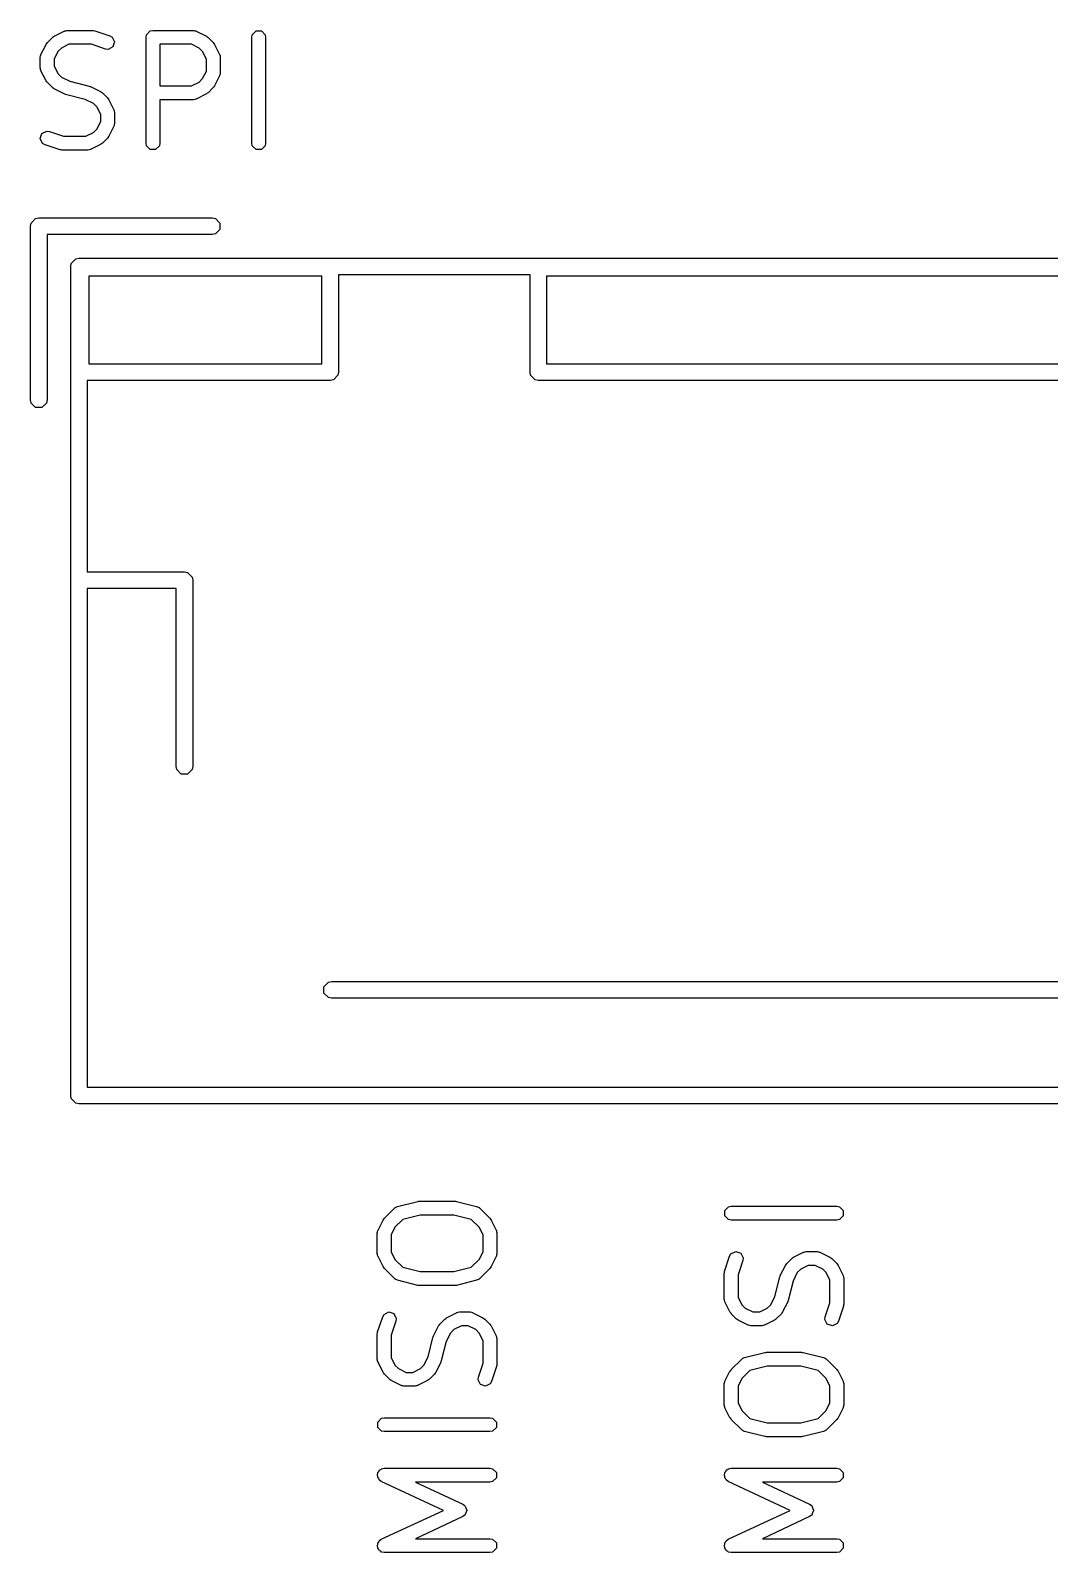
# Model space of a CAD drawing. Extents: x 1.07 to 8.07, y -3.47 to -0.77.
# Drawn here: x 4.9642 to 5.2533, y -1.321 to -0.8894 of the extents above; entities that cross this region are included whole.
import ezdxf

# ---------------------------------------------------------------- set-up
doc = ezdxf.new("R2010")
doc.units = 0
doc.header["$MEASUREMENT"] = 0
doc.layers.add('BLACK', color=7, linetype='CONTINUOUS')

msp = doc.modelspace()

# ---------------------------------------------------------------- linework, layer by layer
at = {"layer": 'BLACK', "linetype": 'CONTINUOUS'}
for p, q in [((4.96717, -0.89615), (4.9686, -0.8933)), ((4.9686, -0.8933), (4.9688, -0.89305)), ((4.9688, -0.89305), (4.96897, -0.89279)), ((4.96897, -0.89279), (4.9704, -0.89136)), ((4.9704, -0.89136), (4.97066, -0.89118)), ((4.97066, -0.89118), (4.97091, -0.89099)), ((4.97091, -0.89099), (4.97377, -0.88956)), ((4.97511, -0.89329), (4.97296, -0.89437)), ((4.97377, -0.88956), (4.97386, -0.88953)), ((4.97386, -0.88953), (4.9739, -0.8895)), ((4.9739, -0.8895), (4.9742, -0.88944)), ((4.9742, -0.88944), (4.97451, -0.88936)), ((4.97451, -0.88936), (4.97455, -0.88937)), ((4.97455, -0.88937), (4.97465, -0.88935)), ((4.97465, -0.88935), (4.98179, -0.88935)), ((4.98147, -0.89329), (4.97511, -0.89329)), ((4.98545, -0.89462), (4.98147, -0.89329)), ((4.98179, -0.88935), (4.9821, -0.88941)), ((4.9821, -0.88941), (4.98241, -0.88945)), ((4.98241, -0.88945), (4.9867, -0.89088)), ((4.9867, -0.89088), (4.98737, -0.89126)), ((4.98737, -0.89126), (4.98804, -0.89261)), ((4.98804, -0.89261), (4.98756, -0.89404)), ((4.99697, -0.89132), (4.99712, -0.89057)), ((4.99697, -0.92132), (4.99697, -0.89132)), ((4.99712, -0.89057), (4.99818, -0.8895)), ((4.99818, -0.8895), (4.99893, -0.88935)), ((4.99893, -0.88935), (5.01036, -0.88935)), ((5.0099, -0.89329), (5.0009, -0.89329)), ((5.0009, -0.89329), (5.0009, -0.90507)), ((5.01205, -0.89437), (5.0099, -0.89329)), ((5.01036, -0.88935), (5.01046, -0.88937)), ((5.01046, -0.88937), (5.0105, -0.88936)), ((5.0105, -0.88936), (5.01081, -0.88944)), ((5.01081, -0.88944), (5.01112, -0.8895)), ((5.01112, -0.8895), (5.01115, -0.88953)), ((5.01115, -0.88953), (5.01124, -0.88956)), ((5.01124, -0.88956), (5.0141, -0.89099)), ((5.0141, -0.89099), (5.01435, -0.89118)), ((5.01435, -0.89118), (5.01461, -0.89136)), ((5.01461, -0.89136), (5.01604, -0.89279)), ((5.01604, -0.89279), (5.01622, -0.89305)), ((5.01622, -0.89305), (5.01641, -0.8933)), ((5.01641, -0.8933), (5.01784, -0.89615)), ((5.02697, -0.89132), (5.02712, -0.89057)), ((5.02697, -0.92132), (5.02697, -0.89132)), ((5.02712, -0.89057), (5.02818, -0.8895)), ((5.02818, -0.8895), (5.02969, -0.8895)), ((5.02969, -0.8895), (5.03075, -0.89057)), ((5.03075, -0.89057), (5.0309, -0.89132)), ((5.0309, -0.89132), (5.0309, -0.92132)), ((4.96697, -0.8969), (4.96705, -0.89659)), ((4.96699, -0.89694), (4.96697, -0.8969)), ((4.96697, -0.89703), (4.96699, -0.89694)), ((4.96697, -0.89989), (4.96697, -0.89703)), ((4.96705, -0.89659), (4.96712, -0.89628)), ((4.96712, -0.89628), (4.96715, -0.89625)), ((4.96715, -0.89625), (4.96717, -0.89615)), ((4.97198, -0.89534), (4.9709, -0.8975)), ((4.9709, -0.8975), (4.9709, -0.89943)), ((4.97296, -0.89437), (4.97198, -0.89534)), ((4.98622, -0.89471), (4.98545, -0.89462)), ((4.98756, -0.89404), (4.98622, -0.89471)), ((5.01303, -0.89534), (5.01205, -0.89437)), ((5.01411, -0.8975), (5.01303, -0.89534)), ((5.01411, -0.90086), (5.01411, -0.8975)), ((5.01784, -0.89615), (5.01786, -0.89625)), ((5.01786, -0.89625), (5.0179, -0.89628)), ((5.0179, -0.89628), (5.01796, -0.89659)), ((5.01796, -0.89659), (5.01804, -0.8969)), ((5.01804, -0.8969), (5.01803, -0.89694)), ((5.01803, -0.89694), (5.01805, -0.89703)), ((5.01805, -0.89703), (5.01805, -0.90132)), ((4.96699, -0.89999), (4.96697, -0.89989)), ((4.96697, -0.90003), (4.96699, -0.89999)), ((4.96705, -0.90034), (4.96697, -0.90003)), ((4.96712, -0.90065), (4.96705, -0.90034)), ((4.96715, -0.90068), (4.96712, -0.90065)), ((4.96717, -0.90077), (4.96715, -0.90068)), ((4.9686, -0.90363), (4.96717, -0.90077)), ((4.9709, -0.89943), (4.97198, -0.90158)), ((4.97198, -0.90158), (4.97296, -0.90256)), ((5.01303, -0.90301), (5.01411, -0.90086)), ((5.0179, -0.90207), (5.01786, -0.90211)), ((5.01796, -0.90176), (5.0179, -0.90207)), ((5.01804, -0.90146), (5.01796, -0.90176)), ((5.01805, -0.90132), (5.01803, -0.90142)), ((5.01803, -0.90142), (5.01804, -0.90146)), ((4.9688, -0.90388), (4.9686, -0.90363)), ((4.96897, -0.90414), (4.9688, -0.90388)), ((4.9704, -0.90557), (4.96897, -0.90414)), ((4.97066, -0.90575), (4.9704, -0.90557)), ((4.97091, -0.90594), (4.97066, -0.90575)), ((4.97377, -0.90737), (4.97091, -0.90594)), ((4.97296, -0.90256), (4.97534, -0.90375)), ((4.97534, -0.90375), (4.98084, -0.90513)), ((4.98084, -0.90513), (4.98104, -0.90522)), ((4.98104, -0.90522), (4.98124, -0.90527)), ((4.98124, -0.90527), (4.9841, -0.9067)), ((5.0009, -0.90507), (5.0099, -0.90507)), ((5.0099, -0.90507), (5.01205, -0.90399)), ((5.01205, -0.90399), (5.01303, -0.90301)), ((5.01604, -0.90557), (5.01461, -0.907)), ((5.01622, -0.90531), (5.01604, -0.90557)), ((5.01641, -0.90506), (5.01622, -0.90531)), ((5.01784, -0.9022), (5.01641, -0.90506)), ((5.01786, -0.90211), (5.01784, -0.9022)), ((4.97398, -0.90742), (4.97377, -0.90737)), ((4.97417, -0.90752), (4.97398, -0.90742)), ((4.97968, -0.90889), (4.97417, -0.90752)), ((4.98205, -0.91008), (4.97968, -0.90889)), ((4.98303, -0.91106), (4.98205, -0.91008)), ((4.9841, -0.9067), (4.98435, -0.9069)), ((4.98435, -0.9069), (4.98461, -0.90707)), ((4.98461, -0.90707), (4.98604, -0.9085)), ((4.98604, -0.9085), (4.98622, -0.90876)), ((4.98622, -0.90876), (4.98641, -0.90901)), ((4.98641, -0.90901), (4.98784, -0.91187)), ((5.01036, -0.909), (5.0009, -0.909)), ((5.0009, -0.909), (5.0009, -0.92132)), ((5.01046, -0.90898), (5.01036, -0.909)), ((5.0105, -0.909), (5.01046, -0.90898)), ((5.01081, -0.90892), (5.0105, -0.909)), ((5.01112, -0.90885), (5.01081, -0.90892)), ((5.01115, -0.90882), (5.01112, -0.90885)), ((5.01124, -0.9088), (5.01115, -0.90882)), ((5.0141, -0.90737), (5.01124, -0.9088)), ((5.01435, -0.90717), (5.0141, -0.90737)), ((5.01461, -0.907), (5.01435, -0.90717)), ((4.98411, -0.91321), (4.98303, -0.91106)), ((4.98411, -0.91514), (4.98411, -0.91321)), ((4.98784, -0.91187), (4.98786, -0.91196)), ((4.98786, -0.91196), (4.9879, -0.912)), ((4.9879, -0.912), (4.98796, -0.91231)), ((4.98796, -0.91231), (4.98804, -0.91261)), ((4.98804, -0.91261), (4.98803, -0.91265)), ((4.98803, -0.91265), (4.98805, -0.91275)), ((4.98805, -0.91275), (4.98805, -0.91561)), ((4.96697, -0.92003), (4.96745, -0.9186)), ((4.96745, -0.9186), (4.96879, -0.91793)), ((4.96879, -0.91793), (4.96956, -0.91802)), ((4.96956, -0.91802), (4.97354, -0.91935)), ((4.97354, -0.91935), (4.9799, -0.91935)), ((4.9799, -0.91935), (4.98205, -0.91827)), ((4.98205, -0.91827), (4.98303, -0.9173)), ((4.98303, -0.9173), (4.98411, -0.91514)), ((4.98641, -0.91934), (4.98622, -0.91959)), ((4.98784, -0.91649), (4.98641, -0.91934)), ((4.98786, -0.91639), (4.98784, -0.91649)), ((4.9879, -0.91636), (4.98786, -0.91639)), ((4.98796, -0.91605), (4.9879, -0.91636)), ((4.98804, -0.91575), (4.98796, -0.91605)), ((4.98805, -0.91561), (4.98803, -0.9157)), ((4.98803, -0.9157), (4.98804, -0.91575)), ((4.96764, -0.92138), (4.96697, -0.92003)), ((4.96831, -0.92176), (4.96764, -0.92138)), ((4.9726, -0.92319), (4.96831, -0.92176)), ((4.97291, -0.92323), (4.9726, -0.92319)), ((4.97322, -0.92329), (4.97291, -0.92323)), ((4.98036, -0.92329), (4.97322, -0.92329)), ((4.98046, -0.92327), (4.98036, -0.92329)), ((4.9805, -0.92328), (4.98046, -0.92327)), ((4.98081, -0.9232), (4.9805, -0.92328)), ((4.98112, -0.92314), (4.98081, -0.9232)), ((4.98115, -0.92311), (4.98112, -0.92314)), ((4.98124, -0.92308), (4.98115, -0.92311)), ((4.9841, -0.92165), (4.98124, -0.92308)), ((4.98435, -0.92146), (4.9841, -0.92165)), ((4.98461, -0.92128), (4.98435, -0.92146)), ((4.98604, -0.91986), (4.98461, -0.92128)), ((4.98622, -0.91959), (4.98604, -0.91986)), ((4.99712, -0.92207), (4.99697, -0.92132)), ((4.99818, -0.92314), (4.99712, -0.92207)), ((4.99969, -0.92314), (4.99818, -0.92314)), ((5.00075, -0.92207), (4.99969, -0.92314)), ((5.0009, -0.92132), (5.00075, -0.92207)), ((5.02712, -0.92207), (5.02697, -0.92132)), ((5.02818, -0.92314), (5.02712, -0.92207)), ((5.02969, -0.92314), (5.02818, -0.92314)), ((5.03075, -0.92207), (5.02969, -0.92314)), ((5.0309, -0.92132), (5.03075, -0.92207)), ((4.96417, -0.94488), (4.96435, -0.94398)), ((4.96417, -0.99409), (4.96417, -0.94488)), ((4.96435, -0.94398), (4.96563, -0.9427)), ((4.96563, -0.9427), (4.96654, -0.94252)), ((4.96654, -0.94252), (5.01575, -0.94252)), ((5.01575, -0.94252), (5.01665, -0.9427)), ((5.01665, -0.9427), (5.01793, -0.94398)), ((5.01793, -0.94398), (5.01793, -0.94579)), ((5.01575, -0.94724), (4.9689, -0.94724)), ((4.9689, -0.94724), (4.9689, -0.99409)), ((5.01665, -0.94706), (5.01575, -0.94724)), ((5.01793, -0.94579), (5.01665, -0.94706)), ((4.97559, -0.9563), (4.97577, -0.9554)), ((4.97559, -1.19134), (4.97559, -0.9563)), ((4.97577, -0.9554), (4.97705, -0.95412)), ((4.97705, -0.95412), (4.97795, -0.95394)), ((4.97795, -0.95394), (5.57323, -0.95394)), ((4.98071, -0.95906), (4.98071, -0.98386)), ((5.04685, -0.95906), (4.98071, -0.95906)), ((5.04685, -0.98386), (5.04685, -0.95906)), ((5.10591, -0.95866), (5.05157, -0.95866)), ((5.05157, -0.95866), (5.05157, -0.98622)), ((5.10591, -0.98622), (5.10591, -0.95866)), ((5.11063, -0.95906), (5.11063, -0.98386)), ((5.44055, -0.95906), (5.11063, -0.95906)), ((4.98071, -0.98386), (5.04685, -0.98386)), ((5.11063, -0.98386), (5.44055, -0.98386)), ((5.05012, -0.9884), (5.04921, -0.98858)), ((5.0514, -0.98712), (5.05012, -0.9884)), ((5.05157, -0.98622), (5.0514, -0.98712)), ((5.10609, -0.98712), (5.10591, -0.98622)), ((5.10736, -0.9884), (5.10609, -0.98712)), ((5.10827, -0.98858), (5.10736, -0.9884)), ((5.04921, -0.98858), (4.98031, -0.98858)), ((4.98031, -0.98858), (4.98031, -1.04291)), ((5.44291, -0.98858), (5.10827, -0.98858)), ((4.96435, -0.995), (4.96417, -0.99409)), ((4.96563, -0.99628), (4.96435, -0.995)), ((4.96744, -0.99628), (4.96563, -0.99628)), ((4.96872, -0.995), (4.96744, -0.99628)), ((4.9689, -0.99409), (4.96872, -0.995)), ((4.98031, -1.04291), (5.00787, -1.04291)), ((5.00787, -1.04291), (5.00878, -1.04309)), ((5.00878, -1.04309), (5.01006, -1.04437)), ((5.01006, -1.04437), (5.01024, -1.04528)), ((5.00551, -1.04764), (4.98031, -1.04764)), ((4.98031, -1.04764), (4.98031, -1.18898)), ((5.00551, -1.09803), (5.00551, -1.04764)), ((5.01024, -1.04528), (5.01024, -1.09803)), ((5.00569, -1.09894), (5.00551, -1.09803)), ((5.00697, -1.10021), (5.00569, -1.09894)), ((5.00878, -1.10021), (5.00697, -1.10021)), ((5.01006, -1.09894), (5.00878, -1.10021)), ((5.01024, -1.09803), (5.01006, -1.09894)), ((5.04742, -1.16051), (5.0487, -1.15923)), ((5.04742, -1.16232), (5.04742, -1.16051)), ((5.0487, -1.15923), (5.04961, -1.15906)), ((5.04961, -1.15906), (5.27559, -1.15906)), ((5.0487, -1.1636), (5.04742, -1.16232)), ((5.04961, -1.16378), (5.0487, -1.1636)), ((5.27559, -1.16378), (5.04961, -1.16378)), ((4.98031, -1.18898), (5.57087, -1.18898)), ((4.97577, -1.19224), (4.97559, -1.19134)), ((4.97705, -1.19352), (4.97577, -1.19224)), ((4.97795, -1.1937), (4.97705, -1.19352)), ((5.57323, -1.1937), (4.97795, -1.1937)), ((5.06836, -1.22281), (5.07407, -1.22138)), ((5.07407, -1.22138), (5.07431, -1.22137)), ((5.07431, -1.22137), (5.07455, -1.22132)), ((5.07455, -1.22132), (5.08455, -1.22132)), ((5.08455, -1.22132), (5.08479, -1.22137)), ((5.08479, -1.22137), (5.08503, -1.22138)), ((5.08503, -1.22138), (5.09074, -1.22281)), ((5.06459, -1.22619), (5.06744, -1.22333)), ((5.06744, -1.22333), (5.06762, -1.22321)), ((5.06762, -1.22321), (5.06766, -1.22314)), ((5.06766, -1.22314), (5.06788, -1.22304)), ((5.06788, -1.22304), (5.06808, -1.2229)), ((5.06808, -1.2229), (5.06816, -1.2229)), ((5.06816, -1.2229), (5.06836, -1.22281)), ((5.07479, -1.22526), (5.06984, -1.2265)), ((5.08431, -1.22526), (5.07479, -1.22526)), ((5.08926, -1.2265), (5.08431, -1.22526)), ((5.09074, -1.22281), (5.09093, -1.2229)), ((5.09093, -1.2229), (5.09102, -1.2229)), ((5.09102, -1.2229), (5.09122, -1.22304)), ((5.09122, -1.22304), (5.09144, -1.22314)), ((5.09144, -1.22314), (5.09148, -1.22321)), ((5.09148, -1.22321), (5.09166, -1.22333)), ((5.09166, -1.22333), (5.09451, -1.22619)), ((5.16116, -1.22397), (5.16222, -1.2229)), ((5.16116, -1.22547), (5.16116, -1.22397)), ((5.16222, -1.22654), (5.16116, -1.22547)), ((5.16222, -1.2229), (5.16297, -1.22275)), ((5.16297, -1.22275), (5.19297, -1.22275)), ((5.19297, -1.22275), (5.19373, -1.2229)), ((5.19373, -1.2229), (5.19479, -1.22397)), ((5.19479, -1.22547), (5.19373, -1.22654)), ((5.19479, -1.22397), (5.19479, -1.22547)), ((5.06259, -1.2303), (5.06267, -1.22999)), ((5.06267, -1.22999), (5.06273, -1.22968)), ((5.06273, -1.22968), (5.06276, -1.22965)), ((5.06276, -1.22965), (5.06279, -1.22956)), ((5.06279, -1.22956), (5.06422, -1.2267)), ((5.06422, -1.2267), (5.06441, -1.22645)), ((5.06441, -1.22645), (5.06459, -1.22619)), ((5.0676, -1.22874), (5.06652, -1.2309)), ((5.06984, -1.2265), (5.0676, -1.22874)), ((5.0915, -1.22874), (5.08926, -1.2265)), ((5.09258, -1.2309), (5.0915, -1.22874)), ((5.09451, -1.22619), (5.09469, -1.22645)), ((5.09469, -1.22645), (5.09488, -1.2267)), ((5.09488, -1.2267), (5.09631, -1.22956)), ((5.09631, -1.22956), (5.09634, -1.22965)), ((5.09634, -1.22965), (5.09637, -1.22968)), ((5.09637, -1.22968), (5.09643, -1.22999)), ((5.09643, -1.22999), (5.09651, -1.2303)), ((5.16297, -1.22669), (5.16222, -1.22654)), ((5.19297, -1.22669), (5.16297, -1.22669)), ((5.19373, -1.22654), (5.19297, -1.22669)), ((5.06258, -1.23044), (5.0626, -1.23034)), ((5.06258, -1.23615), (5.06258, -1.23044)), ((5.0626, -1.23034), (5.06259, -1.2303)), ((5.06652, -1.2309), (5.06652, -1.23569)), ((5.09258, -1.23569), (5.09258, -1.2309)), ((5.09651, -1.2303), (5.0965, -1.23034)), ((5.0965, -1.23034), (5.09652, -1.23044)), ((5.09652, -1.23044), (5.09652, -1.23615)), ((5.0626, -1.23625), (5.06258, -1.23615)), ((5.06259, -1.23629), (5.0626, -1.23625)), ((5.06267, -1.23659), (5.06259, -1.23629)), ((5.06273, -1.2369), (5.06267, -1.23659)), ((5.06276, -1.23694), (5.06273, -1.2369)), ((5.06279, -1.23703), (5.06276, -1.23694)), ((5.06422, -1.23989), (5.06279, -1.23703)), ((5.06652, -1.23569), (5.0676, -1.23784)), ((5.0676, -1.23784), (5.06984, -1.24009)), ((5.08926, -1.24009), (5.0915, -1.23784)), ((5.0915, -1.23784), (5.09258, -1.23569)), ((5.09631, -1.23703), (5.09488, -1.23989)), ((5.09634, -1.23694), (5.09631, -1.23703)), ((5.09637, -1.2369), (5.09634, -1.23694)), ((5.09643, -1.23659), (5.09637, -1.2369)), ((5.09651, -1.23629), (5.09643, -1.23659)), ((5.09652, -1.23615), (5.0965, -1.23625)), ((5.0965, -1.23625), (5.09651, -1.23629)), ((5.16111, -1.24124), (5.16254, -1.23696)), ((5.16254, -1.23696), (5.16292, -1.23629)), ((5.16292, -1.23629), (5.16426, -1.23562)), ((5.16426, -1.23562), (5.16569, -1.23609)), ((5.16627, -1.2382), (5.16494, -1.24218)), ((5.16569, -1.23609), (5.16637, -1.23744)), ((5.16637, -1.23744), (5.16627, -1.2382)), ((5.17873, -1.23904), (5.18015, -1.23762)), ((5.18015, -1.23762), (5.18042, -1.23744)), ((5.18042, -1.23744), (5.18067, -1.23725)), ((5.18067, -1.23725), (5.18352, -1.23582)), ((5.18352, -1.23582), (5.18362, -1.23579)), ((5.18362, -1.23579), (5.18365, -1.23576)), ((5.18365, -1.23576), (5.18396, -1.2357)), ((5.18396, -1.2357), (5.18426, -1.23562)), ((5.18426, -1.23562), (5.18431, -1.23563)), ((5.18431, -1.23563), (5.1844, -1.23561)), ((5.1844, -1.23561), (5.18726, -1.23561)), ((5.18726, -1.23561), (5.18736, -1.23563)), ((5.18736, -1.23563), (5.1874, -1.23562)), ((5.1874, -1.23562), (5.1877, -1.2357)), ((5.1877, -1.2357), (5.18801, -1.23576)), ((5.18801, -1.23576), (5.18805, -1.23579)), ((5.18805, -1.23579), (5.18814, -1.23582)), ((5.18814, -1.23582), (5.191, -1.23725)), ((5.191, -1.23725), (5.19125, -1.23744)), ((5.19125, -1.23744), (5.19151, -1.23762)), ((5.19151, -1.23762), (5.19294, -1.23904)), ((5.06441, -1.24014), (5.06422, -1.23989)), ((5.06459, -1.2404), (5.06441, -1.24014)), ((5.06744, -1.24326), (5.06459, -1.2404)), ((5.06984, -1.24009), (5.07479, -1.24132)), ((5.07479, -1.24132), (5.08431, -1.24132)), ((5.08431, -1.24132), (5.08926, -1.24009)), ((5.09451, -1.2404), (5.09166, -1.24326)), ((5.09469, -1.24014), (5.09451, -1.2404)), ((5.09488, -1.23989), (5.09469, -1.24014)), ((5.16101, -1.24186), (5.16107, -1.24155)), ((5.16101, -1.24901), (5.16101, -1.24186)), ((5.16107, -1.24155), (5.16111, -1.24124)), ((5.16494, -1.24218), (5.16494, -1.24854)), ((5.1754, -1.24832), (5.17678, -1.24282)), ((5.17678, -1.24282), (5.17687, -1.24262)), ((5.17687, -1.24262), (5.17693, -1.24241)), ((5.17693, -1.24241), (5.17836, -1.23956)), ((5.17836, -1.23956), (5.17855, -1.23931)), ((5.17855, -1.23931), (5.17873, -1.23904)), ((5.18173, -1.2416), (5.18055, -1.24398)), ((5.18271, -1.24062), (5.18173, -1.2416)), ((5.18487, -1.23955), (5.18271, -1.24062)), ((5.1868, -1.23955), (5.18487, -1.23955)), ((5.18895, -1.24062), (5.1868, -1.23955)), ((5.18993, -1.2416), (5.18895, -1.24062)), ((5.19101, -1.24376), (5.18993, -1.2416)), ((5.19294, -1.23904), (5.19311, -1.23931)), ((5.19311, -1.23931), (5.19331, -1.23956)), ((5.19331, -1.23956), (5.19473, -1.24241)), ((5.19473, -1.24241), (5.19476, -1.24251)), ((5.19476, -1.24251), (5.19479, -1.24254)), ((5.19479, -1.24254), (5.19485, -1.24285)), ((5.19485, -1.24285), (5.19494, -1.24315)), ((5.06762, -1.24337), (5.06744, -1.24326)), ((5.06766, -1.24345), (5.06762, -1.24337)), ((5.06788, -1.24355), (5.06766, -1.24345)), ((5.06808, -1.24368), (5.06788, -1.24355)), ((5.06816, -1.24368), (5.06808, -1.24368)), ((5.06836, -1.24377), (5.06816, -1.24368)), ((5.07407, -1.2452), (5.06836, -1.24377)), ((5.07431, -1.24521), (5.07407, -1.2452)), ((5.07455, -1.24526), (5.07431, -1.24521)), ((5.08455, -1.24526), (5.07455, -1.24526)), ((5.08479, -1.24521), (5.08455, -1.24526)), ((5.08503, -1.2452), (5.08479, -1.24521)), ((5.09074, -1.24377), (5.08503, -1.2452)), ((5.09093, -1.24368), (5.09074, -1.24377)), ((5.09102, -1.24368), (5.09093, -1.24368)), ((5.09122, -1.24355), (5.09102, -1.24368)), ((5.09144, -1.24345), (5.09122, -1.24355)), ((5.09148, -1.24337), (5.09144, -1.24345)), ((5.09166, -1.24326), (5.09148, -1.24337)), ((5.18055, -1.24398), (5.17917, -1.24948)), ((5.19101, -1.25012), (5.19101, -1.24376)), ((5.19494, -1.24315), (5.19492, -1.2432)), ((5.19492, -1.2432), (5.19494, -1.24329)), ((5.19494, -1.24329), (5.19494, -1.25044)), ((5.16102, -1.2491), (5.16101, -1.24901)), ((5.16101, -1.24915), (5.16102, -1.2491)), ((5.16109, -1.24945), (5.16101, -1.24915)), ((5.16116, -1.24976), (5.16109, -1.24945)), ((5.16119, -1.24979), (5.16116, -1.24976)), ((5.16121, -1.24989), (5.16119, -1.24979)), ((5.16264, -1.25274), (5.16121, -1.24989)), ((5.16494, -1.24854), (5.16602, -1.2507)), ((5.16602, -1.2507), (5.167, -1.25168)), ((5.167, -1.25168), (5.16915, -1.25275)), ((5.17108, -1.25275), (5.17324, -1.25168)), ((5.17324, -1.25168), (5.17421, -1.2507)), ((5.17421, -1.2507), (5.1754, -1.24832)), ((5.17902, -1.24989), (5.17759, -1.25274)), ((5.17908, -1.24968), (5.17902, -1.24989)), ((5.17917, -1.24948), (5.17908, -1.24968)), ((5.18968, -1.2541), (5.19101, -1.25012)), ((5.19484, -1.25106), (5.19341, -1.25534)), ((5.19488, -1.25075), (5.19484, -1.25106)), ((5.19494, -1.25044), (5.19488, -1.25075)), ((5.06268, -1.25838), (5.06411, -1.2541)), ((5.06411, -1.2541), (5.06449, -1.25343)), ((5.06449, -1.25343), (5.06584, -1.25276)), ((5.06584, -1.25276), (5.06727, -1.25323)), ((5.06785, -1.25534), (5.06652, -1.25933)), ((5.06727, -1.25323), (5.06794, -1.25458)), ((5.06794, -1.25458), (5.06785, -1.25534)), ((5.0803, -1.25619), (5.08173, -1.25476)), ((5.08173, -1.25476), (5.08199, -1.25458)), ((5.08199, -1.25458), (5.08224, -1.25439)), ((5.08224, -1.25439), (5.0851, -1.25296)), ((5.0851, -1.25296), (5.08519, -1.25293)), ((5.08519, -1.25293), (5.08522, -1.2529)), ((5.08522, -1.2529), (5.08553, -1.25284)), ((5.08553, -1.25284), (5.08584, -1.25276)), ((5.08584, -1.25276), (5.08588, -1.25277)), ((5.08588, -1.25277), (5.08598, -1.25275)), ((5.08598, -1.25275), (5.08883, -1.25275)), ((5.08883, -1.25275), (5.08893, -1.25277)), ((5.08893, -1.25277), (5.08897, -1.25276)), ((5.08897, -1.25276), (5.08928, -1.25284)), ((5.08928, -1.25284), (5.08959, -1.2529)), ((5.08959, -1.2529), (5.08962, -1.25293)), ((5.08962, -1.25293), (5.08972, -1.25296)), ((5.08972, -1.25296), (5.09257, -1.25439)), ((5.09257, -1.25439), (5.09282, -1.25458)), ((5.09282, -1.25458), (5.09308, -1.25476)), ((5.09308, -1.25476), (5.09451, -1.25619)), ((5.16284, -1.25299), (5.16264, -1.25274)), ((5.16301, -1.25326), (5.16284, -1.25299)), ((5.16444, -1.25468), (5.16301, -1.25326)), ((5.1647, -1.25486), (5.16444, -1.25468)), ((5.16495, -1.25505), (5.1647, -1.25486)), ((5.16781, -1.25648), (5.16495, -1.25505)), ((5.16915, -1.25275), (5.17108, -1.25275)), ((5.17528, -1.25505), (5.17243, -1.25648)), ((5.17553, -1.25486), (5.17528, -1.25505)), ((5.17579, -1.25468), (5.17553, -1.25486)), ((5.17722, -1.25326), (5.17579, -1.25468)), ((5.1774, -1.25299), (5.17722, -1.25326)), ((5.17759, -1.25274), (5.1774, -1.25299)), ((5.18958, -1.25486), (5.18968, -1.2541)), ((5.19026, -1.25621), (5.18958, -1.25486)), ((5.19303, -1.25601), (5.19169, -1.25669)), ((5.19341, -1.25534), (5.19303, -1.25601)), ((5.06258, -1.25901), (5.06264, -1.2587)), ((5.06258, -1.26615), (5.06258, -1.25901)), ((5.06264, -1.2587), (5.06268, -1.25838)), ((5.06652, -1.25933), (5.06652, -1.26569)), ((5.07698, -1.26546), (5.07835, -1.25996)), ((5.07835, -1.25996), (5.07845, -1.25976)), ((5.07845, -1.25976), (5.0785, -1.25956)), ((5.0785, -1.25956), (5.07993, -1.2567)), ((5.07993, -1.2567), (5.08012, -1.25645)), ((5.08012, -1.25645), (5.0803, -1.25619)), ((5.08331, -1.25874), (5.08212, -1.26112)), ((5.08429, -1.25777), (5.08331, -1.25874)), ((5.08644, -1.25669), (5.08429, -1.25777)), ((5.08837, -1.25669), (5.08644, -1.25669)), ((5.09053, -1.25777), (5.08837, -1.25669)), ((5.0915, -1.25874), (5.09053, -1.25777)), ((5.09258, -1.2609), (5.0915, -1.25874)), ((5.09451, -1.25619), (5.09469, -1.25645)), ((5.09469, -1.25645), (5.09488, -1.2567)), ((5.09488, -1.2567), (5.09631, -1.25956)), ((5.09631, -1.25956), (5.09634, -1.25965)), ((5.09634, -1.25965), (5.09637, -1.25968)), ((5.09637, -1.25968), (5.09643, -1.25999)), ((5.09643, -1.25999), (5.09651, -1.2603)), ((5.09651, -1.2603), (5.0965, -1.26034)), ((5.0965, -1.26034), (5.09652, -1.26044)), ((5.1679, -1.25651), (5.16781, -1.25648)), ((5.16794, -1.25654), (5.1679, -1.25651)), ((5.16824, -1.2566), (5.16794, -1.25654)), ((5.16855, -1.25669), (5.16824, -1.2566)), ((5.16859, -1.25667), (5.16855, -1.25669)), ((5.16869, -1.25669), (5.16859, -1.25667)), ((5.17155, -1.25669), (5.16869, -1.25669)), ((5.17164, -1.25667), (5.17155, -1.25669)), ((5.17169, -1.25669), (5.17164, -1.25667)), ((5.17199, -1.2566), (5.17169, -1.25669)), ((5.1723, -1.25654), (5.17199, -1.2566)), ((5.17233, -1.25651), (5.1723, -1.25654)), ((5.17243, -1.25648), (5.17233, -1.25651)), ((5.19169, -1.25669), (5.19026, -1.25621)), ((5.08212, -1.26112), (5.08074, -1.26663)), ((5.09258, -1.26726), (5.09258, -1.2609)), ((5.09652, -1.26044), (5.09652, -1.26758)), ((5.16678, -1.26567), (5.1725, -1.26424)), ((5.1725, -1.26424), (5.17274, -1.26423)), ((5.17274, -1.26423), (5.17297, -1.26418)), ((5.17297, -1.26418), (5.18297, -1.26418)), ((5.18297, -1.26418), (5.18321, -1.26423)), ((5.18321, -1.26423), (5.18345, -1.26424)), ((5.18345, -1.26424), (5.18917, -1.26567)), ((5.0626, -1.26625), (5.06258, -1.26615)), ((5.06259, -1.26629), (5.0626, -1.26625)), ((5.06267, -1.26659), (5.06259, -1.26629)), ((5.06273, -1.2669), (5.06267, -1.26659)), ((5.06276, -1.26694), (5.06273, -1.2669)), ((5.06279, -1.26703), (5.06276, -1.26694)), ((5.06422, -1.26989), (5.06279, -1.26703)), ((5.06652, -1.26569), (5.0676, -1.26784)), ((5.0676, -1.26784), (5.06857, -1.26882)), ((5.06857, -1.26882), (5.07073, -1.2699)), ((5.07266, -1.2699), (5.07481, -1.26882)), ((5.07481, -1.26882), (5.07579, -1.26784)), ((5.07579, -1.26784), (5.07698, -1.26546)), ((5.0806, -1.26703), (5.07917, -1.26989)), ((5.08065, -1.26682), (5.0806, -1.26703)), ((5.08074, -1.26663), (5.08065, -1.26682)), ((5.09125, -1.27124), (5.09258, -1.26726)), ((5.09642, -1.2682), (5.09499, -1.27249)), ((5.09646, -1.26789), (5.09642, -1.2682)), ((5.09652, -1.26758), (5.09646, -1.26789)), ((5.16301, -1.26904), (5.16587, -1.26619)), ((5.16587, -1.26619), (5.16605, -1.26607)), ((5.16605, -1.26607), (5.16609, -1.266)), ((5.16609, -1.266), (5.16631, -1.26589)), ((5.16631, -1.26589), (5.16651, -1.26576)), ((5.16651, -1.26576), (5.16659, -1.26576)), ((5.16659, -1.26576), (5.16678, -1.26567)), ((5.17322, -1.26812), (5.16827, -1.26936)), ((5.18273, -1.26812), (5.17322, -1.26812)), ((5.18768, -1.26936), (5.18273, -1.26812)), ((5.18917, -1.26567), (5.18936, -1.26576)), ((5.18936, -1.26576), (5.18944, -1.26576)), ((5.18944, -1.26576), (5.18964, -1.26589)), ((5.18964, -1.26589), (5.18986, -1.266)), ((5.18986, -1.266), (5.1899, -1.26607)), ((5.1899, -1.26607), (5.19008, -1.26619)), ((5.19008, -1.26619), (5.19294, -1.26904)), ((5.06441, -1.27014), (5.06422, -1.26989)), ((5.06459, -1.2704), (5.06441, -1.27014)), ((5.06601, -1.27183), (5.06459, -1.2704)), ((5.06628, -1.272), (5.06601, -1.27183)), ((5.06653, -1.2722), (5.06628, -1.272)), ((5.06938, -1.27363), (5.06653, -1.2722)), ((5.07073, -1.2699), (5.07266, -1.2699)), ((5.07686, -1.2722), (5.074, -1.27363)), ((5.07711, -1.272), (5.07686, -1.2722)), ((5.07737, -1.27183), (5.07711, -1.272)), ((5.0788, -1.2704), (5.07737, -1.27183)), ((5.07897, -1.27014), (5.0788, -1.2704)), ((5.07917, -1.26989), (5.07897, -1.27014)), ((5.09116, -1.272), (5.09125, -1.27124)), ((5.09183, -1.27335), (5.09116, -1.272)), ((5.09461, -1.27315), (5.09326, -1.27383)), ((5.09499, -1.27249), (5.09461, -1.27315)), ((5.16101, -1.27315), (5.16109, -1.27285)), ((5.16102, -1.2732), (5.16101, -1.27315)), ((5.16101, -1.27329), (5.16102, -1.2732)), ((5.16109, -1.27285), (5.16116, -1.27254)), ((5.16116, -1.27254), (5.16119, -1.27251)), ((5.16119, -1.27251), (5.16121, -1.27241)), ((5.16121, -1.27241), (5.16264, -1.26956)), ((5.16264, -1.26956), (5.16284, -1.26931)), ((5.16284, -1.26931), (5.16301, -1.26904)), ((5.16602, -1.2716), (5.16494, -1.27376)), ((5.16827, -1.26936), (5.16602, -1.2716)), ((5.18993, -1.2716), (5.18768, -1.26936)), ((5.19101, -1.27376), (5.18993, -1.2716)), ((5.19294, -1.26904), (5.19311, -1.26931)), ((5.19311, -1.26931), (5.19331, -1.26956)), ((5.19331, -1.26956), (5.19473, -1.27241)), ((5.19473, -1.27241), (5.19476, -1.27251)), ((5.19476, -1.27251), (5.19479, -1.27254)), ((5.19479, -1.27254), (5.19485, -1.27285)), ((5.19485, -1.27285), (5.19494, -1.27315)), ((5.19494, -1.27315), (5.19492, -1.2732)), ((5.19492, -1.2732), (5.19494, -1.27329)), ((5.06948, -1.27365), (5.06938, -1.27363)), ((5.06951, -1.27368), (5.06948, -1.27365)), ((5.06982, -1.27374), (5.06951, -1.27368)), ((5.07012, -1.27383), (5.06982, -1.27374)), ((5.07017, -1.27381), (5.07012, -1.27383)), ((5.07026, -1.27383), (5.07017, -1.27381)), ((5.07312, -1.27383), (5.07026, -1.27383)), ((5.07322, -1.27381), (5.07312, -1.27383)), ((5.07326, -1.27383), (5.07322, -1.27381)), ((5.07356, -1.27374), (5.07326, -1.27383)), ((5.07387, -1.27368), (5.07356, -1.27374)), ((5.07391, -1.27365), (5.07387, -1.27368)), ((5.074, -1.27363), (5.07391, -1.27365)), ((5.09326, -1.27383), (5.09183, -1.27335)), ((5.16101, -1.27901), (5.16101, -1.27329)), ((5.16494, -1.27376), (5.16494, -1.27854)), ((5.19101, -1.27854), (5.19101, -1.27376)), ((5.19494, -1.27329), (5.19494, -1.27901)), ((5.16102, -1.2791), (5.16101, -1.27901)), ((5.16101, -1.27915), (5.16102, -1.2791)), ((5.16109, -1.27945), (5.16101, -1.27915)), ((5.16116, -1.27976), (5.16109, -1.27945)), ((5.16119, -1.27979), (5.16116, -1.27976)), ((5.16121, -1.27989), (5.16119, -1.27979)), ((5.16264, -1.28274), (5.16121, -1.27989)), ((5.16494, -1.27854), (5.16602, -1.2807)), ((5.16602, -1.2807), (5.16827, -1.28294)), ((5.18768, -1.28294), (5.18993, -1.2807)), ((5.18993, -1.2807), (5.19101, -1.27854)), ((5.19473, -1.27989), (5.19331, -1.28274)), ((5.19476, -1.27979), (5.19473, -1.27989)), ((5.19479, -1.27976), (5.19476, -1.27979)), ((5.19485, -1.27945), (5.19479, -1.27976)), ((5.19494, -1.27915), (5.19485, -1.27945)), ((5.19494, -1.27901), (5.19492, -1.2791)), ((5.19492, -1.2791), (5.19494, -1.27915)), ((5.06273, -1.28397), (5.0638, -1.2829)), ((5.06273, -1.28547), (5.06273, -1.28397)), ((5.0638, -1.28654), (5.06273, -1.28547)), ((5.0638, -1.2829), (5.06455, -1.28275)), ((5.06455, -1.28275), (5.09455, -1.28275)), ((5.09455, -1.28275), (5.0953, -1.2829)), ((5.0953, -1.2829), (5.09637, -1.28397)), ((5.09637, -1.28547), (5.0953, -1.28654)), ((5.09637, -1.28397), (5.09637, -1.28547)), ((5.16284, -1.28299), (5.16264, -1.28274)), ((5.16301, -1.28326), (5.16284, -1.28299)), ((5.16587, -1.28611), (5.16301, -1.28326)), ((5.16605, -1.28623), (5.16587, -1.28611)), ((5.16609, -1.2863), (5.16605, -1.28623)), ((5.16827, -1.28294), (5.17322, -1.28418)), ((5.17322, -1.28418), (5.18273, -1.28418)), ((5.18273, -1.28418), (5.18768, -1.28294)), ((5.1899, -1.28623), (5.18986, -1.2863)), ((5.19008, -1.28611), (5.1899, -1.28623)), ((5.19294, -1.28326), (5.19008, -1.28611)), ((5.19311, -1.28299), (5.19294, -1.28326)), ((5.19331, -1.28274), (5.19311, -1.28299)), ((5.06455, -1.28669), (5.0638, -1.28654)), ((5.09455, -1.28669), (5.06455, -1.28669)), ((5.0953, -1.28654), (5.09455, -1.28669)), ((5.16631, -1.28641), (5.16609, -1.2863)), ((5.16651, -1.28654), (5.16631, -1.28641)), ((5.16659, -1.28654), (5.16651, -1.28654)), ((5.16678, -1.28663), (5.16659, -1.28654)), ((5.1725, -1.28806), (5.16678, -1.28663)), ((5.17274, -1.28807), (5.1725, -1.28806)), ((5.17297, -1.28812), (5.17274, -1.28807)), ((5.18297, -1.28812), (5.17297, -1.28812)), ((5.18321, -1.28807), (5.18297, -1.28812)), ((5.18345, -1.28806), (5.18321, -1.28807)), ((5.18917, -1.28663), (5.18345, -1.28806)), ((5.18936, -1.28654), (5.18917, -1.28663)), ((5.18944, -1.28654), (5.18936, -1.28654)), ((5.18964, -1.28641), (5.18944, -1.28654)), ((5.18986, -1.2863), (5.18964, -1.28641)), ((5.06258, -1.29892), (5.06273, -1.2986)), ((5.06273, -1.29933), (5.06258, -1.29892)), ((5.06273, -1.29825), (5.06304, -1.29795)), ((5.06273, -1.2986), (5.06273, -1.29825)), ((5.06304, -1.29795), (5.06322, -1.29756)), ((5.06322, -1.29756), (5.06355, -1.29744)), ((5.06355, -1.29744), (5.0638, -1.29719)), ((5.0638, -1.29719), (5.06455, -1.29704)), ((5.06455, -1.29704), (5.09455, -1.29704)), ((5.09455, -1.29704), (5.0953, -1.29719)), ((5.0953, -1.29719), (5.09637, -1.29825)), ((5.09637, -1.29825), (5.09637, -1.29976)), ((5.16101, -1.29892), (5.16116, -1.2986)), ((5.16116, -1.29933), (5.16101, -1.29892)), ((5.16116, -1.29825), (5.16146, -1.29795)), ((5.16116, -1.2986), (5.16116, -1.29825)), ((5.16146, -1.29795), (5.16164, -1.29756)), ((5.16164, -1.29756), (5.16197, -1.29744)), ((5.16197, -1.29744), (5.16222, -1.29719)), ((5.16222, -1.29719), (5.16297, -1.29704)), ((5.16297, -1.29704), (5.19297, -1.29704)), ((5.19297, -1.29704), (5.19373, -1.29719)), ((5.19373, -1.29719), (5.19479, -1.29825)), ((5.19479, -1.29825), (5.19479, -1.29976)), ((5.06273, -1.29976), (5.06273, -1.29933)), ((5.06298, -1.30001), (5.06273, -1.29976)), ((5.0631, -1.30034), (5.06298, -1.30001)), ((5.06372, -1.30079), (5.0631, -1.30034)), ((5.08132, -1.30901), (5.06372, -1.30079)), ((5.09455, -1.30098), (5.07342, -1.30098)), ((5.07342, -1.30098), (5.08681, -1.30722)), ((5.0953, -1.30083), (5.09455, -1.30098)), ((5.09637, -1.29976), (5.0953, -1.30083)), ((5.16116, -1.29976), (5.16116, -1.29933)), ((5.1614, -1.30001), (5.16116, -1.29976)), ((5.16152, -1.30034), (5.1614, -1.30001)), ((5.16214, -1.30079), (5.16152, -1.30034)), ((5.17975, -1.30901), (5.16214, -1.30079)), ((5.19297, -1.30098), (5.17185, -1.30098)), ((5.17185, -1.30098), (5.18524, -1.30722)), ((5.19373, -1.30083), (5.19297, -1.30098)), ((5.19479, -1.29976), (5.19373, -1.30083)), ((5.08681, -1.30722), (5.08722, -1.30752)), ((5.08722, -1.30752), (5.08731, -1.30756)), ((5.08731, -1.30756), (5.08733, -1.3076)), ((5.08733, -1.3076), (5.08743, -1.30768)), ((5.08743, -1.30768), (5.08766, -1.30831)), ((5.18524, -1.30722), (5.18564, -1.30752)), ((5.18564, -1.30752), (5.18573, -1.30756)), ((5.18573, -1.30756), (5.18576, -1.3076)), ((5.18576, -1.3076), (5.18585, -1.30768)), ((5.18585, -1.30768), (5.18608, -1.30831)), ((5.06372, -1.31722), (5.08132, -1.30901)), ((5.08681, -1.31079), (5.07342, -1.31704)), ((5.08722, -1.31049), (5.08681, -1.31079)), ((5.08731, -1.31046), (5.08722, -1.31049)), ((5.08733, -1.31041), (5.08731, -1.31046)), ((5.08743, -1.31034), (5.08733, -1.31041)), ((5.08766, -1.3097), (5.08743, -1.31034)), ((5.08766, -1.30831), (5.08794, -1.30892)), ((5.08794, -1.30909), (5.08766, -1.3097)), ((5.08794, -1.30892), (5.08791, -1.30901)), ((5.08791, -1.30901), (5.08794, -1.30909)), ((5.16214, -1.31722), (5.17975, -1.30901)), ((5.18524, -1.31079), (5.17185, -1.31704)), ((5.18564, -1.31049), (5.18524, -1.31079)), ((5.18573, -1.31046), (5.18564, -1.31049)), ((5.18576, -1.31041), (5.18573, -1.31046)), ((5.18585, -1.31034), (5.18576, -1.31041)), ((5.18608, -1.3097), (5.18585, -1.31034)), ((5.18608, -1.30831), (5.18637, -1.30892)), ((5.18637, -1.30909), (5.18608, -1.3097)), ((5.18637, -1.30892), (5.18634, -1.30901)), ((5.18634, -1.30901), (5.18637, -1.30909)), ((5.06258, -1.31909), (5.06273, -1.31869)), ((5.06273, -1.31941), (5.06258, -1.31909)), ((5.06273, -1.31825), (5.06298, -1.31801)), ((5.06273, -1.31869), (5.06273, -1.31825)), ((5.06273, -1.31976), (5.06273, -1.31941)), ((5.06304, -1.32007), (5.06273, -1.31976)), ((5.06298, -1.31801), (5.0631, -1.31768)), ((5.06322, -1.32046), (5.06304, -1.32007)), ((5.0631, -1.31768), (5.06372, -1.31722)), ((5.06355, -1.32058), (5.06322, -1.32046)), ((5.0638, -1.32083), (5.06355, -1.32058)), ((5.07342, -1.31704), (5.09455, -1.31704)), ((5.09455, -1.31704), (5.0953, -1.31719)), ((5.0953, -1.31719), (5.09637, -1.31825)), ((5.09637, -1.31976), (5.0953, -1.32083)), ((5.09637, -1.31825), (5.09637, -1.31976)), ((5.16101, -1.31909), (5.16116, -1.31869)), ((5.16116, -1.31941), (5.16101, -1.31909)), ((5.16116, -1.31825), (5.1614, -1.31801)), ((5.16116, -1.31869), (5.16116, -1.31825)), ((5.16116, -1.31976), (5.16116, -1.31941)), ((5.16146, -1.32007), (5.16116, -1.31976)), ((5.1614, -1.31801), (5.16152, -1.31768)), ((5.16164, -1.32046), (5.16146, -1.32007)), ((5.16152, -1.31768), (5.16214, -1.31722)), ((5.16197, -1.32058), (5.16164, -1.32046)), ((5.16222, -1.32083), (5.16197, -1.32058)), ((5.17185, -1.31704), (5.19297, -1.31704)), ((5.19297, -1.31704), (5.19373, -1.31719)), ((5.19373, -1.31719), (5.19479, -1.31825)), ((5.19479, -1.31976), (5.19373, -1.32083)), ((5.19479, -1.31825), (5.19479, -1.31976)), ((5.06455, -1.32098), (5.0638, -1.32083)), ((5.09455, -1.32098), (5.06455, -1.32098)), ((5.0953, -1.32083), (5.09455, -1.32098)), ((5.16297, -1.32098), (5.16222, -1.32083)), ((5.19297, -1.32098), (5.16297, -1.32098)), ((5.19373, -1.32083), (5.19297, -1.32098))]:
    msp.add_line(p, q, dxfattribs=at)

doc.saveas('drawing.dxf')
